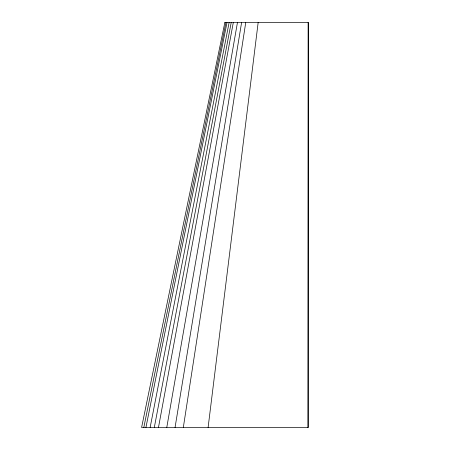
<?xml version="1.0" encoding="UTF-8"?>
<svg xmlns="http://www.w3.org/2000/svg" width="450" height="450" viewBox="0 0 450 450"><rect width="100%" height="100%" fill="white"/><g stroke="black" fill="none" stroke-linecap="round" stroke-linejoin="round"><path stroke-width="0.67" d="M307.851 427.5L308.126 22.5M208.102 427.5L258.159 22.5M183.319 427.5L245.745 22.5M175.05 427.5L241.599 22.5M166.77 427.5L237.454 22.5M158.468 427.5L233.297 22.5M154.305 427.5L231.21 22.5M150.131 427.5L229.118 22.5M145.924 427.5L227.014 22.5M143.803 427.5L225.951 22.5M224.843 22.5L141.598 427.5L308.402 427.5L308.402 22.5L224.843 22.5"/></g></svg>
